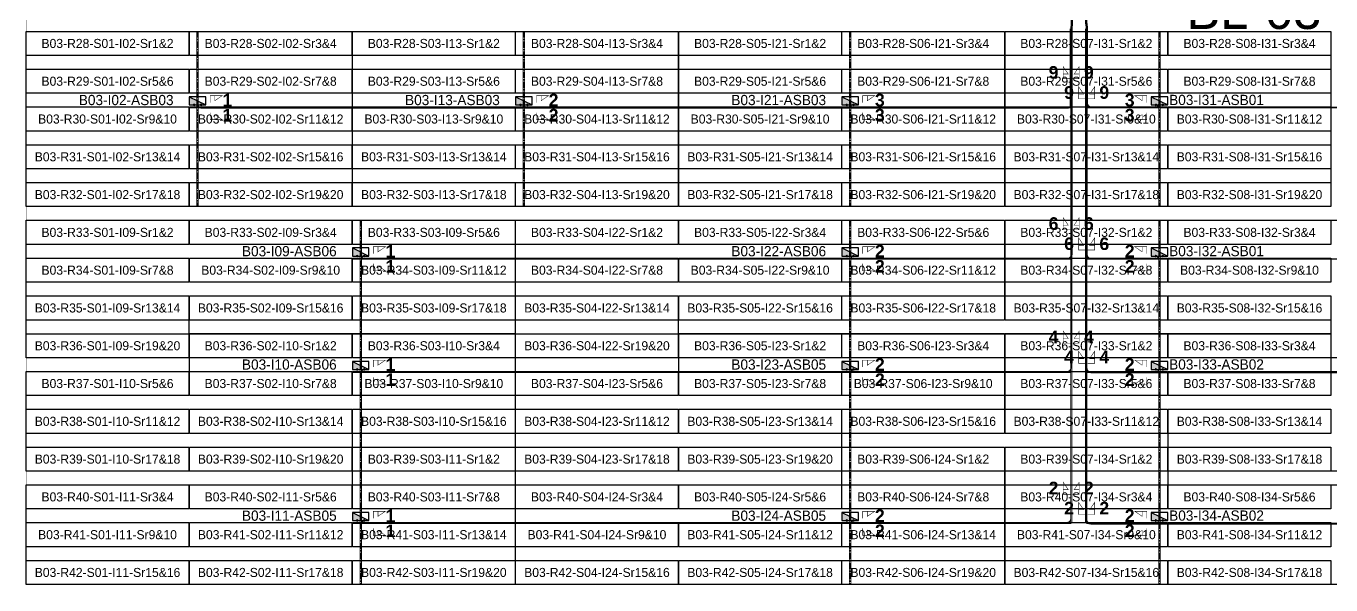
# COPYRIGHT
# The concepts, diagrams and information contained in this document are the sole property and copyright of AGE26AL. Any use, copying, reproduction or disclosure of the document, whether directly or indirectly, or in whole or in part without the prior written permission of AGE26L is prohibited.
# Model space of a CAD drawing. Header units: metres. Extents: x 530404 to 530792, y 2675352 to 2675672.
# Drawn here: x 530403.5 to 530662.6, y 2675351.7 to 2675462.6 of the extents above; entities that cross this region are included whole.
import ezdxf
from ezdxf.enums import TextEntityAlignment as Align

# ---------------------------------------------------------------- set-up
doc = ezdxf.new("R2010")
doc.units = ezdxf.units.M
doc.linetypes.add('CENTER', pattern=[2, 1.25, -0.25, 0.25, -0.25])
doc.layers.add('Boundary-12.5 MW Block', color=6, linetype='Continuous', lineweight=9)
doc.layers.add('PILE', color=1, linetype='Continuous', lineweight=15)
for name, color, linetype in [('DC Trench BL-03', 40, 'Continuous'), ('E-Inverter Grouping', 2, 'Continuous'), ('Inverter Block-03', 7, 'Continuous'), ('LT Cable(AG) INV to LT Panel BL-03', 2, 'Continuous'), ('Messenger Wire Block-03 (Master Path)', 30, 'Continuous'), ('Messenger Wire Block-03 (MW Path)', 191, 'Continuous'), ('Messenger Wire Exc Link', 7, 'Continuous'), ('MMS Block Numbering', 7, 'Continuous'), ('MMS Table Block-03', 8, 'Continuous'), ('Plan Line - DC BL-03', 40, 'Continuous'), ('Section Marking BL-03', 2, 'Continuous')]:
    doc.layers.add(name, color=color, linetype=linetype)
doc.styles.add('Adani Regular', font='Adani Regular.ttf')
doc.styles.add('BoldTextStyle', font='arialbd.ttf')
doc.styles.get("Standard").update_dxf_attribs({"font": 'Adani Regular.ttf'})

# ---------------------------------------------------------------- blocks, each defined once
blk = doc.blocks.new('MMS Table (32.292 x 4.788)')
at = {"color": 0}
blk.add_lwpolyline([(0, -0.002), (0, 4.786), (32.292, 4.786), (32.292, -0.002)], close=True, dxfattribs=at)
at = {"color": 7}
blk.add_attdef('ID1', text='', height=1.8, dxfattribs=at).set_placement((16.146, 2.392), align=Align.MIDDLE_CENTER)
blk = doc.blocks.new('Inverter Block')
h = blk.add_hatch(color=0)
h.dxf.hatch_style = 1
h.paths.add_polyline_path([(-1.46, 2.27), (-1.46, 0.85), (1.46, 0.85)])
at = {"color": 0}
blk.add_lwpolyline([(1.46, 2.27), (-1.46, 2.27), (-1.46, 0.85), (1.46, 0.85)], close=True, dxfattribs=at)
blk.add_lwpolyline([(-1.46, 2.27), (1.46, 0.85)], dxfattribs=at)
at = {"layer": 'PILE'}
for centre in [(-0.61, 0.85), (0.61, 0.85)]:
    blk.add_circle(centre, 0.156, dxfattribs=at)
at = {"color": 7}
blk.add_attdef('ID', (-1.46, 3.01), '', height=1.8, dxfattribs=at)

msp = doc.modelspace()

# ---------------------------------------------------------------- linework, layer by layer
at = {"layer": 'Boundary-12.5 MW Block', "const_width": 0.05}
msp.add_lwpolyline([(530403.53, 2675671.58), (530792.14, 2675671.58), (530792.14, 2675351.79), (530403.53, 2675351.79)], close=True, dxfattribs=at)
at = {"layer": 'DC Trench BL-03', "color": 40, "const_width": 0.15}
for points in [[(530437.71, 2675461.58), (530437.41, 2675461.58), (530437.41, 2675426.79), (530437.71, 2675426.79)], [(530502.49, 2675461.58), (530502.19, 2675461.58), (530502.19, 2675426.79), (530502.49, 2675426.79)], [(530567.28, 2675461.58), (530566.98, 2675461.58), (530566.98, 2675426.79), (530567.28, 2675426.79)], [(530628.69, 2675461.58), (530628.39, 2675461.58), (530628.39, 2675426.79), (530628.69, 2675426.79)], [(530470.1, 2675424.08), (530469.8, 2675424.08), (530469.8, 2675351.79), (530470.1, 2675351.79)], [(530567.28, 2675424.08), (530566.98, 2675424.08), (530566.98, 2675351.79), (530567.28, 2675351.79)], [(530628.69, 2675424.08), (530628.39, 2675424.08), (530628.39, 2675351.79), (530628.69, 2675351.79)]]:
    msp.add_lwpolyline(points, close=True, dxfattribs=at)
at = {"layer": 'E-Inverter Grouping', "color": 3}
for points in [[(530468.22, 2675426.79), (530403.53, 2675426.79), (530403.53, 2675461.58), (530468.22, 2675461.58)], [(530533, 2675426.79), (530468.32, 2675426.79), (530468.32, 2675461.58), (530533, 2675461.58)], [(530597.78, 2675426.79), (530533.1, 2675426.79), (530533.1, 2675461.58), (530597.78, 2675461.58)], [(530662.57, 2675426.79), (530597.88, 2675426.79), (530597.88, 2675461.58), (530662.57, 2675461.58)], [(530500.61, 2675404.29), (530435.82, 2675404.29), (530435.82, 2675396.79), (530403.53, 2675396.79), (530403.53, 2675424.08), (530500.61, 2675424.08)], [(530597.78, 2675404.29), (530533, 2675404.29), (530533, 2675396.79), (530500.71, 2675396.79), (530500.71, 2675424.08), (530597.78, 2675424.08)], [(530694.96, 2675396.79), (530662.67, 2675396.79), (530662.67, 2675404.29), (530597.88, 2675404.29), (530597.88, 2675424.08), (530694.96, 2675424.08)], [(530500.61, 2675381.79), (530468.22, 2675381.79), (530468.22, 2675374.29), (530403.53, 2675374.29), (530403.53, 2675394.08), (530435.92, 2675394.08), (530435.92, 2675401.58), (530500.61, 2675401.58)], [(530597.78, 2675381.79), (530565.39, 2675381.79), (530565.39, 2675374.29), (530500.71, 2675374.29), (530500.71, 2675394.08), (530533.1, 2675394.08), (530533.1, 2675401.58), (530597.78, 2675401.58)], [(530662.57, 2675394.08), (530694.96, 2675394.08), (530694.96, 2675374.29), (530630.28, 2675374.29), (530630.28, 2675381.79), (530597.88, 2675381.79), (530597.88, 2675401.58), (530662.57, 2675401.58)], [(530500.61, 2675351.79), (530403.53, 2675351.79), (530403.53, 2675371.58), (530468.32, 2675371.58), (530468.32, 2675379.08), (530500.61, 2675379.08)], [(530597.78, 2675351.79), (530500.71, 2675351.79), (530500.71, 2675371.58), (530565.49, 2675371.58), (530565.49, 2675379.08), (530597.78, 2675379.08)], [(530597.88, 2675379.08), (530630.18, 2675379.08), (530630.18, 2675371.58), (530694.96, 2675371.58), (530694.96, 2675351.79), (530597.88, 2675351.79)]]:
    msp.add_lwpolyline(points, close=True, dxfattribs=at)
at = {"layer": 'LT Cable(AG) INV to LT Panel BL-03', "color": 5}
for points in [[(530620.93, 2675492.21), (530620.44, 2675492.21, -0.145347), (530619.95, 2675492.36), (530618.12, 2675493.55, 0.042157), (530617.97, 2675493.56), (530612.14, 2675493.56, 0.414214), (530611.24, 2675492.66), (530611.24, 2675463.16, -0.026917), (530611.24, 2675463.06), (530611.14, 2675462.17, 0.026917), (530611.14, 2675462.08), (530611.14, 2675447.22, -0.414214), (530610.24, 2675446.32), (530438.46, 2675446.32, -0.414214), (530437.56, 2675447.22), (530437.56, 2675447.69)], [(530620.93, 2675492.24), (530620.44, 2675492.24, -0.145252), (530619.95, 2675492.39), (530618.12, 2675493.57, 0.042157), (530617.97, 2675493.59), (530612.12, 2675493.59, 0.414214), (530611.22, 2675492.69), (530611.22, 2675463.16, -0.026917), (530611.21, 2675463.07), (530611.12, 2675462.17, 0.026917), (530611.11, 2675462.08), (530611.11, 2675447.25, -0.414214), (530610.21, 2675446.35), (530503.25, 2675446.35, -0.414214), (530502.35, 2675447.25), (530502.35, 2675447.69)], [(530620.93, 2675492.26), (530620.44, 2675492.26, -0.145158), (530619.95, 2675492.41), (530618.12, 2675493.6, 0.042157), (530617.97, 2675493.61), (530612.09, 2675493.61, 0.414214), (530611.19, 2675492.71), (530611.19, 2675463.16, -0.026917), (530611.19, 2675463.07), (530611.09, 2675462.18, 0.026917), (530611.09, 2675462.08), (530611.09, 2675447.27, -0.414214), (530610.19, 2675446.37), (530568.03, 2675446.37, -0.414214), (530567.13, 2675447.27), (530567.13, 2675447.69)], [(530620.93, 2675492.19), (530619.19, 2675492.19, 0.078431), (530618.92, 2675492.15), (530618.18, 2675491.91, -0.078431), (530617.9, 2675491.86), (530614.79, 2675491.86, 0.414214), (530613.89, 2675490.96), (530613.89, 2675463.16, 0.027742), (530613.9, 2675463.06), (530614, 2675462.18, -0.027742), (530614, 2675462.08), (530614, 2675364.75, 0.414214), (530614.9, 2675363.85), (530724.81, 2675363.85, 0.414214), (530725.71, 2675364.75), (530725.71, 2675365.19)], [(530622.92, 2675492.16), (530619.2, 2675492.16, 0.078431), (530618.92, 2675492.12), (530618.18, 2675491.88, -0.078431), (530617.9, 2675491.84), (530614.82, 2675491.84, 0.414214), (530613.92, 2675490.94), (530613.92, 2675463.16, 0.027742), (530613.92, 2675463.07), (530614.02, 2675462.18, -0.027742), (530614.03, 2675462.08), (530614.03, 2675364.77, 0.414214), (530614.93, 2675363.87), (530627.64, 2675363.87, 0.414214), (530628.54, 2675364.77), (530628.54, 2675365.19)], [(530622.92, 2675492.14), (530619.2, 2675492.14, 0.078431), (530618.92, 2675492.1), (530618.18, 2675491.86, -0.078431), (530617.91, 2675491.81), (530614.84, 2675491.81, 0.414214), (530613.94, 2675490.91), (530613.94, 2675463.17, 0.027742), (530613.95, 2675463.07), (530614.05, 2675462.18, -0.027742), (530614.05, 2675462.08), (530614.05, 2675394.8, 0.414214), (530614.95, 2675393.9), (530724.81, 2675393.9, 0.414214), (530725.71, 2675394.8), (530725.71, 2675395.19)], [(530622.92, 2675492.11), (530619.2, 2675492.11, 0.078431), (530618.93, 2675492.07), (530618.19, 2675491.83, -0.078431), (530617.91, 2675491.79), (530614.87, 2675491.79, 0.414214), (530613.97, 2675490.89), (530613.97, 2675463.17, 0.027742), (530613.97, 2675463.07), (530614.07, 2675462.18, -0.027742), (530614.08, 2675462.08), (530614.08, 2675394.82, 0.414214), (530614.98, 2675393.92), (530627.64, 2675393.92, 0.414214), (530628.54, 2675394.82), (530628.54, 2675395.19)], [(530622.92, 2675492.09), (530619.21, 2675492.09, 0.078431), (530618.93, 2675492.05), (530618.19, 2675491.81, -0.078431), (530617.91, 2675491.76), (530614.89, 2675491.76, 0.414214), (530613.99, 2675490.86), (530613.99, 2675463.17, 0.027742), (530614, 2675463.07), (530614.1, 2675462.18, -0.027742), (530614.1, 2675462.08), (530614.1, 2675417.35, 0.414214), (530615, 2675416.45), (530724.81, 2675416.45, 0.414214), (530725.71, 2675417.35), (530725.71, 2675417.69)], [(530625.08, 2675492.06), (530619.21, 2675492.06, 0.078431), (530618.94, 2675492.02), (530618.2, 2675491.78, -0.078431), (530617.92, 2675491.74), (530614.92, 2675491.74, 0.414214), (530614.02, 2675490.84), (530614.02, 2675463.17, 0.027742), (530614.02, 2675463.07), (530614.12, 2675462.18, -0.027742), (530614.13, 2675462.08), (530614.13, 2675417.37, 0.414214), (530615.03, 2675416.47), (530627.64, 2675416.47, 0.414214), (530628.54, 2675417.37), (530628.54, 2675417.69)], [(530625.08, 2675492.04), (530619.22, 2675492.04, 0.078431), (530618.94, 2675492), (530618.2, 2675491.76, -0.078431), (530617.92, 2675491.71), (530614.94, 2675491.71, 0.414214), (530614.04, 2675490.81), (530614.04, 2675463.17, 0.027742), (530614.05, 2675463.07), (530614.15, 2675462.18, -0.027742), (530614.15, 2675462.08), (530614.15, 2675447.4, 0.414214), (530615.05, 2675446.5), (530757.2, 2675446.5, 0.414214), (530758.1, 2675447.4), (530758.1, 2675447.69)], [(530625.08, 2675492.01), (530619.22, 2675492.01, 0.078431), (530618.94, 2675491.97), (530618.2, 2675491.73, -0.078431), (530617.93, 2675491.69), (530614.97, 2675491.69, 0.414214), (530614.07, 2675490.79), (530614.07, 2675463.17, 0.027742), (530614.07, 2675463.07), (530614.17, 2675462.19, -0.027742), (530614.18, 2675462.09), (530614.18, 2675447.42, 0.414214), (530615.08, 2675446.52), (530692.42, 2675446.52, 0.414214), (530693.32, 2675447.42), (530693.32, 2675447.69)], [(530625.08, 2675491.99), (530619.22, 2675491.99, 0.078431), (530618.95, 2675491.95), (530618.21, 2675491.71, -0.078431), (530617.93, 2675491.66), (530614.99, 2675491.66, 0.414214), (530614.09, 2675490.76), (530614.09, 2675463.17, 0.027742), (530614.1, 2675463.07), (530614.2, 2675462.19, -0.027742), (530614.2, 2675462.09), (530614.2, 2675447.45, 0.414214), (530615.1, 2675446.55), (530627.64, 2675446.55, 0.414214), (530628.54, 2675447.45), (530628.54, 2675447.69)]]:
    msp.add_lwpolyline(points, format="xyb", dxfattribs=at)
at = {"layer": 'LT Cable(AG) INV to LT Panel BL-03'}
for points in [[(530624.02, 2675492.7), (530620.51, 2675492.7, -0.110639), (530620.13, 2675492.78), (530618.13, 2675493.72, 0.042157), (530617.98, 2675493.74), (530611.97, 2675493.74, 0.414214), (530611.07, 2675492.84), (530611.07, 2675463.17, -0.026917), (530611.06, 2675463.07), (530610.97, 2675462.18, 0.026917), (530610.96, 2675462.09), (530610.96, 2675364.9, -0.414214), (530610.06, 2675364), (530470.85, 2675364, -0.414214), (530469.95, 2675364.9), (530469.95, 2675365.19)], [(530621.95, 2675492.65), (530620.5, 2675492.65, -0.110775), (530620.12, 2675492.74), (530618.13, 2675493.67, 0.042157), (530617.98, 2675493.69), (530612.02, 2675493.69, 0.414214), (530611.12, 2675492.79), (530611.12, 2675463.17, -0.026917), (530611.11, 2675463.07), (530611.02, 2675462.18, 0.026917), (530611.01, 2675462.08), (530611.01, 2675394.85, -0.414214), (530610.11, 2675393.95), (530470.85, 2675393.95, -0.414214), (530469.95, 2675394.85), (530469.95, 2675395.19)], [(530621.95, 2675492.6), (530620.5, 2675492.6, -0.110912), (530620.11, 2675492.69), (530618.13, 2675493.62, 0.042157), (530617.98, 2675493.64), (530612.07, 2675493.64, 0.414214), (530611.17, 2675492.74), (530611.17, 2675463.16, -0.026917), (530611.16, 2675463.07), (530611.07, 2675462.18, 0.026917), (530611.06, 2675462.08), (530611.06, 2675417.3, -0.414214), (530610.16, 2675416.4), (530470.85, 2675416.4, -0.414214), (530469.95, 2675417.3), (530469.95, 2675417.69)], [(530624.02, 2675492.72), (530620.51, 2675492.72, -0.110571), (530620.13, 2675492.81), (530618.14, 2675493.75, 0.042157), (530617.99, 2675493.76), (530611.94, 2675493.76, 0.414214), (530611.04, 2675492.86), (530611.04, 2675463.17, -0.026917), (530611.04, 2675463.07), (530610.94, 2675462.18, 0.026917), (530610.94, 2675462.09), (530610.94, 2675364.92, -0.414214), (530610.04, 2675364.02), (530568.03, 2675364.02, -0.414214), (530567.13, 2675364.92), (530567.13, 2675365.19)], [(530624.02, 2675492.67), (530620.51, 2675492.67, -0.110707), (530620.12, 2675492.76), (530618.13, 2675493.7, 0.042157), (530617.98, 2675493.71), (530611.99, 2675493.71, 0.414214), (530611.09, 2675492.81), (530611.09, 2675463.17, -0.026917), (530611.09, 2675463.07), (530610.99, 2675462.18, 0.026917), (530610.99, 2675462.08), (530610.99, 2675394.87, -0.414214), (530610.09, 2675393.97), (530568.03, 2675393.97, -0.414214), (530567.13, 2675394.87), (530567.13, 2675395.19)], [(530621.95, 2675492.62), (530620.5, 2675492.62, -0.110843), (530620.12, 2675492.71), (530618.13, 2675493.65, 0.042157), (530617.98, 2675493.66), (530612.04, 2675493.66, 0.414214), (530611.14, 2675492.76), (530611.14, 2675463.17, -0.026917), (530611.14, 2675463.07), (530611.04, 2675462.18, 0.026917), (530611.04, 2675462.08), (530611.04, 2675417.32, -0.414214), (530610.14, 2675416.42), (530568.03, 2675416.42, -0.414214), (530567.13, 2675417.32), (530567.13, 2675417.69)]]:
    msp.add_lwpolyline(points, format="xyb", dxfattribs=at)
at = {"layer": 'Messenger Wire Block-03 (Master Path)'}
for points in [[(530611.02, 2675363.94), (530611.02, 2675462.13)], [(530614.09, 2675363.94), (530614.09, 2675462.13)], [(530435.92, 2675446.44), (530611.02, 2675446.44)], [(530614.09, 2675446.44), (530759.74, 2675446.44)], [(530468.32, 2675416.44), (530611.02, 2675416.44)], [(530614.09, 2675416.44), (530727.35, 2675416.44)], [(530468.32, 2675393.94), (530611.02, 2675393.94)], [(530614.09, 2675393.94), (530727.35, 2675393.94)], [(530468.32, 2675363.94), (530611.02, 2675363.94)], [(530614.09, 2675363.94), (530727.35, 2675363.94)]]:
    msp.add_lwpolyline(points, dxfattribs=at)
at = {"layer": 'Messenger Wire Block-03 (MW Path)', "const_width": 0.1}
for points in [[(530610.77, 2675446.44), (530610.77, 2675462.13)], [(530611.27, 2675363.94), (530611.27, 2675462.13)], [(530613.84, 2675363.94), (530613.84, 2675462.13)], [(530614.34, 2675446.44), (530614.34, 2675462.13)], [(530435.92, 2675446.44), (530611.02, 2675446.44)], [(530614.09, 2675446.44), (530759.74, 2675446.44)], [(530468.32, 2675416.44), (530611.02, 2675416.44)], [(530614.09, 2675416.44), (530727.35, 2675416.44)], [(530468.32, 2675393.94), (530611.02, 2675393.94)], [(530614.09, 2675393.94), (530727.35, 2675393.94)], [(530468.32, 2675363.94), (530611.02, 2675363.94)], [(530614.09, 2675363.94), (530727.35, 2675363.94)]]:
    msp.add_lwpolyline(points, dxfattribs=at)
at = {"layer": 'Messenger Wire Exc Link'}
for points in [[(530611.13, 2675463.12), (530611.02, 2675462.13)], [(530613.98, 2675463.12), (530614.09, 2675462.13)]]:
    msp.add_lwpolyline(points, dxfattribs=at)
at = {"layer": 'Plan Line - DC BL-03', "color": 6, "linetype": 'CENTER'}
for points in [[(530437.56, 2675461.58), (530437.56, 2675426.79)], [(530502.35, 2675461.58), (530502.35, 2675426.79)], [(530567.13, 2675461.58), (530567.13, 2675426.79)], [(530628.54, 2675461.58), (530628.54, 2675426.79)], [(530469.95, 2675424.08), (530469.95, 2675351.79)], [(530567.13, 2675424.08), (530567.13, 2675351.79)], [(530628.54, 2675424.08), (530628.54, 2675351.79)]]:
    msp.add_lwpolyline(points, dxfattribs=at)
at = {"layer": 'Section Marking BL-03', "color": 94, "lineweight": 35, "true_color": 0x00a500, "const_width": 0.1}
for points in [[(530610.82, 2675452.19), (530609.43, 2675452.19), (530609.43, 2675454.59), (530610.44, 2675453.11), (530609.43, 2675453.11)], [(530611.22, 2675452.19), (530612.61, 2675452.19), (530612.61, 2675454.59), (530611.6, 2675453.11), (530612.61, 2675453.11)], [(530613.89, 2675448.19), (530612.5, 2675448.19), (530612.5, 2675450.59), (530613.51, 2675449.11), (530612.5, 2675449.11)], [(530614.29, 2675448.19), (530615.68, 2675448.19), (530615.68, 2675450.59), (530614.67, 2675449.11), (530615.68, 2675449.11)], [(530440.06, 2675447.44), (530440.06, 2675448.83), (530442.46, 2675448.83), (530440.98, 2675447.82), (530440.98, 2675448.83)], [(530504.85, 2675447.44), (530504.85, 2675448.83), (530507.25, 2675448.83), (530505.77, 2675447.82), (530505.77, 2675448.83)], [(530569.63, 2675447.44), (530569.63, 2675448.83), (530572.03, 2675448.83), (530570.55, 2675447.82), (530570.55, 2675448.83)], [(530626.04, 2675447.44), (530626.04, 2675448.83), (530623.64, 2675448.83), (530625.12, 2675447.82), (530625.12, 2675448.83)], [(530440.06, 2675445.44), (530440.06, 2675444.05), (530442.46, 2675444.05), (530440.98, 2675445.06), (530440.98, 2675444.05)], [(530504.85, 2675445.44), (530504.85, 2675444.05), (530507.25, 2675444.05), (530505.77, 2675445.06), (530505.77, 2675444.05)], [(530569.63, 2675445.44), (530569.63, 2675444.05), (530572.03, 2675444.05), (530570.55, 2675445.06), (530570.55, 2675444.05)], [(530626.04, 2675445.44), (530626.04, 2675444.05), (530623.64, 2675444.05), (530625.12, 2675445.06), (530625.12, 2675444.05)], [(530610.82, 2675422.19), (530609.43, 2675422.19), (530609.43, 2675424.59), (530610.44, 2675423.11), (530609.43, 2675423.11)], [(530611.22, 2675422.19), (530612.61, 2675422.19), (530612.61, 2675424.59), (530611.6, 2675423.11), (530612.61, 2675423.11)], [(530613.89, 2675418.19), (530612.5, 2675418.19), (530612.5, 2675420.59), (530613.51, 2675419.11), (530612.5, 2675419.11)], [(530614.29, 2675418.19), (530615.68, 2675418.19), (530615.68, 2675420.59), (530614.67, 2675419.11), (530615.68, 2675419.11)], [(530472.45, 2675417.44), (530472.45, 2675418.83), (530474.85, 2675418.83), (530473.37, 2675417.82), (530473.37, 2675418.83)], [(530569.63, 2675417.44), (530569.63, 2675418.83), (530572.03, 2675418.83), (530570.55, 2675417.82), (530570.55, 2675418.83)], [(530626.04, 2675417.44), (530626.04, 2675418.83), (530623.64, 2675418.83), (530625.12, 2675417.82), (530625.12, 2675418.83)], [(530472.45, 2675415.44), (530472.45, 2675414.05), (530474.85, 2675414.05), (530473.37, 2675415.06), (530473.37, 2675414.05)], [(530569.63, 2675415.44), (530569.63, 2675414.05), (530572.03, 2675414.05), (530570.55, 2675415.06), (530570.55, 2675414.05)], [(530626.04, 2675415.44), (530626.04, 2675414.05), (530623.64, 2675414.05), (530625.12, 2675415.06), (530625.12, 2675414.05)], [(530610.82, 2675399.69), (530609.43, 2675399.69), (530609.43, 2675402.09), (530610.44, 2675400.61), (530609.43, 2675400.61)], [(530611.22, 2675399.69), (530612.61, 2675399.69), (530612.61, 2675402.09), (530611.6, 2675400.61), (530612.61, 2675400.61)], [(530613.89, 2675395.69), (530612.5, 2675395.69), (530612.5, 2675398.09), (530613.51, 2675396.61), (530612.5, 2675396.61)], [(530614.29, 2675395.69), (530615.68, 2675395.69), (530615.68, 2675398.09), (530614.67, 2675396.61), (530615.68, 2675396.61)], [(530472.45, 2675394.94), (530472.45, 2675396.33), (530474.85, 2675396.33), (530473.37, 2675395.32), (530473.37, 2675396.33)], [(530569.63, 2675394.94), (530569.63, 2675396.33), (530572.03, 2675396.33), (530570.55, 2675395.32), (530570.55, 2675396.33)], [(530626.04, 2675394.94), (530626.04, 2675396.33), (530623.64, 2675396.33), (530625.12, 2675395.32), (530625.12, 2675396.33)], [(530472.45, 2675392.94), (530472.45, 2675391.55), (530474.85, 2675391.55), (530473.37, 2675392.56), (530473.37, 2675391.55)], [(530569.63, 2675392.94), (530569.63, 2675391.55), (530572.03, 2675391.55), (530570.55, 2675392.56), (530570.55, 2675391.55)], [(530626.04, 2675392.94), (530626.04, 2675391.55), (530623.64, 2675391.55), (530625.12, 2675392.56), (530625.12, 2675391.55)], [(530610.82, 2675369.69), (530609.43, 2675369.69), (530609.43, 2675372.09), (530610.44, 2675370.61), (530609.43, 2675370.61)], [(530611.22, 2675369.69), (530612.61, 2675369.69), (530612.61, 2675372.09), (530611.6, 2675370.61), (530612.61, 2675370.61)], [(530613.89, 2675365.69), (530612.5, 2675365.69), (530612.5, 2675368.09), (530613.51, 2675366.61), (530612.5, 2675366.61)], [(530614.29, 2675365.69), (530615.68, 2675365.69), (530615.68, 2675368.09), (530614.67, 2675366.61), (530615.68, 2675366.61)], [(530472.45, 2675364.94), (530472.45, 2675366.33), (530474.85, 2675366.33), (530473.37, 2675365.32), (530473.37, 2675366.33)], [(530569.63, 2675364.94), (530569.63, 2675366.33), (530572.03, 2675366.33), (530570.55, 2675365.32), (530570.55, 2675366.33)], [(530626.04, 2675364.94), (530626.04, 2675366.33), (530623.64, 2675366.33), (530625.12, 2675365.32), (530625.12, 2675366.33)], [(530472.45, 2675362.94), (530472.45, 2675361.55), (530474.85, 2675361.55), (530473.37, 2675362.56), (530473.37, 2675361.55)], [(530569.63, 2675362.94), (530569.63, 2675361.55), (530572.03, 2675361.55), (530570.55, 2675362.56), (530570.55, 2675361.55)], [(530626.04, 2675362.94), (530626.04, 2675361.55), (530623.64, 2675361.55), (530625.12, 2675362.56), (530625.12, 2675361.55)]]:
    msp.add_lwpolyline(points, dxfattribs=at)

# ---------------------------------------------------------------- block references
at = {"layer": 'Inverter Block-03'}
ref = msp.add_blockref('Inverter Block', (530437.56, 2675446.03), dxfattribs=dict(at, xscale=1.124999999976148, yscale=1.124999999976148, zscale=1.124999999976148))
ref.add_attrib('ID', 'B03-I02-ASB03', (530413.97, 2675446.94), dxfattribs={"layer": '0', "color": 7, "height": 2.025})
ref = msp.add_blockref('Inverter Block', (530502.35, 2675446.03), dxfattribs=dict(at, xscale=1.124999999976148, yscale=1.124999999976148, zscale=1.124999999976148))
ref.add_attrib('ID', 'B03-I13-ASB03', (530478.75, 2675446.94), dxfattribs={"layer": '0', "color": 7, "height": 2.025})
ref = msp.add_blockref('Inverter Block', (530567.13, 2675446.03), dxfattribs=dict(at, xscale=1.124999999976148, yscale=1.124999999976148, zscale=1.124999999976148))
ref.add_attrib('ID', 'B03-I21-ASB03', (530543.54, 2675446.94), dxfattribs={"layer": '0', "color": 7, "height": 2.025})
ref = msp.add_blockref('Inverter Block', (530628.54, 2675446.03), dxfattribs=dict(at, xscale=1.124999999976148, yscale=1.124999999976148, zscale=1.124999999976148))
ref.add_attrib('ID', 'B03-I31-ASB01', (530630.47, 2675446.96), dxfattribs={"layer": '0', "color": 7, "height": 2.025})
ref = msp.add_blockref('Inverter Block', (530469.95, 2675416.03), dxfattribs=dict(at, xscale=1.124999999976148, yscale=1.124999999976148, zscale=1.124999999976148))
ref.add_attrib('ID', 'B03-I09-ASB06', (530446.36, 2675416.94), dxfattribs={"layer": '0', "color": 7, "height": 2.025})
ref = msp.add_blockref('Inverter Block', (530567.13, 2675416.03), dxfattribs=dict(at, xscale=1.124999999976148, yscale=1.124999999976148, zscale=1.124999999976148))
ref.add_attrib('ID', 'B03-I22-ASB06', (530543.54, 2675416.94), dxfattribs={"layer": '0', "color": 7, "height": 2.025})
ref = msp.add_blockref('Inverter Block', (530628.54, 2675416.03), dxfattribs=dict(at, xscale=1.124999999976148, yscale=1.124999999976148, zscale=1.124999999976148))
ref.add_attrib('ID', 'B03-I32-ASB01', (530630.47, 2675416.96), dxfattribs={"layer": '0', "color": 7, "height": 2.025})
ref = msp.add_blockref('Inverter Block', (530469.95, 2675393.53), dxfattribs=dict(at, xscale=1.124999999976148, yscale=1.124999999976148, zscale=1.124999999976148))
ref.add_attrib('ID', 'B03-I10-ASB06', (530446.36, 2675394.44), dxfattribs={"layer": '0', "color": 7, "height": 2.025})
ref = msp.add_blockref('Inverter Block', (530567.13, 2675393.53), dxfattribs=dict(at, xscale=1.124999999976148, yscale=1.124999999976148, zscale=1.124999999976148))
ref.add_attrib('ID', 'B03-I23-ASB05', (530543.54, 2675394.44), dxfattribs={"layer": '0', "color": 7, "height": 2.025})
ref = msp.add_blockref('Inverter Block', (530628.54, 2675393.53), dxfattribs=dict(at, xscale=1.124999999976148, yscale=1.124999999976148, zscale=1.124999999976148))
ref.add_attrib('ID', 'B03-I33-ASB02', (530630.47, 2675394.46), dxfattribs={"layer": '0', "color": 7, "height": 2.025})
ref = msp.add_blockref('Inverter Block', (530469.95, 2675363.53), dxfattribs=dict(at, xscale=1.124999999976148, yscale=1.124999999976148, zscale=1.124999999976148))
ref.add_attrib('ID', 'B03-I11-ASB05', (530446.36, 2675364.44), dxfattribs={"layer": '0', "color": 7, "height": 2.025})
ref = msp.add_blockref('Inverter Block', (530567.13, 2675363.53), dxfattribs=dict(at, xscale=1.124999999976148, yscale=1.124999999976148, zscale=1.124999999976148))
ref.add_attrib('ID', 'B03-I24-ASB05', (530543.54, 2675364.44), dxfattribs={"layer": '0', "color": 7, "height": 2.025})
ref = msp.add_blockref('Inverter Block', (530628.54, 2675363.53), dxfattribs=dict(at, xscale=1.124999999976148, yscale=1.124999999976148, zscale=1.124999999976148))
ref.add_attrib('ID', 'B03-I34-ASB02', (530630.47, 2675364.46), dxfattribs={"layer": '0', "color": 7, "height": 2.025})
at = {"layer": 'MMS Table Block-03'}
for p, values in [((530403.53, 2675456.79), {'ID1': 'B03-R28-S01-I02-Sr1&2'}), ((530435.92, 2675456.79), {'ID1': 'B03-R28-S02-I02-Sr3&4'}), ((530468.32, 2675456.79), {'ID1': 'B03-R28-S03-I13-Sr1&2'}), ((530500.71, 2675456.79), {'ID1': 'B03-R28-S04-I13-Sr3&4'}), ((530533.1, 2675456.79), {'ID1': 'B03-R28-S05-I21-Sr1&2'}), ((530565.49, 2675456.79), {'ID1': 'B03-R28-S06-I21-Sr3&4'}), ((530597.88, 2675456.79), {'ID1': 'B03-R28-S07-I31-Sr1&2'}), ((530630.28, 2675456.79), {'ID1': 'B03-R28-S08-I31-Sr3&4'}), ((530403.53, 2675449.29), {'ID1': 'B03-R29-S01-I02-Sr5&6'}), ((530435.92, 2675449.29), {'ID1': 'B03-R29-S02-I02-Sr7&8'}), ((530468.32, 2675449.29), {'ID1': 'B03-R29-S03-I13-Sr5&6'}), ((530500.71, 2675449.29), {'ID1': 'B03-R29-S04-I13-Sr7&8'}), ((530533.1, 2675449.29), {'ID1': 'B03-R29-S05-I21-Sr5&6'}), ((530565.49, 2675449.29), {'ID1': 'B03-R29-S06-I21-Sr7&8'}), ((530597.88, 2675449.29), {'ID1': 'B03-R29-S07-I31-Sr5&6'}), ((530630.28, 2675449.29), {'ID1': 'B03-R29-S08-I31-Sr7&8'}), ((530403.53, 2675441.79), {'ID1': 'B03-R30-S01-I02-Sr9&10'}), ((530435.92, 2675441.79), {'ID1': 'B03-R30-S02-I02-Sr11&12'}), ((530468.32, 2675441.79), {'ID1': 'B03-R30-S03-I13-Sr9&10'}), ((530500.71, 2675441.79), {'ID1': 'B03-R30-S04-I13-Sr11&12'}), ((530533.1, 2675441.79), {'ID1': 'B03-R30-S05-I21-Sr9&10'}), ((530565.49, 2675441.79), {'ID1': 'B03-R30-S06-I21-Sr11&12'}), ((530597.88, 2675441.79), {'ID1': 'B03-R30-S07-I31-Sr9&10'}), ((530630.28, 2675441.79), {'ID1': 'B03-R30-S08-I31-Sr11&12'}), ((530403.53, 2675434.29), {'ID1': 'B03-R31-S01-I02-Sr13&14'}), ((530435.92, 2675434.29), {'ID1': 'B03-R31-S02-I02-Sr15&16'}), ((530468.32, 2675434.29), {'ID1': 'B03-R31-S03-I13-Sr13&14'}), ((530500.71, 2675434.29), {'ID1': 'B03-R31-S04-I13-Sr15&16'}), ((530533.1, 2675434.29), {'ID1': 'B03-R31-S05-I21-Sr13&14'}), ((530565.49, 2675434.29), {'ID1': 'B03-R31-S06-I21-Sr15&16'}), ((530597.88, 2675434.29), {'ID1': 'B03-R31-S07-I31-Sr13&14'}), ((530630.28, 2675434.29), {'ID1': 'B03-R31-S08-I31-Sr15&16'}), ((530403.53, 2675426.79), {'ID1': 'B03-R32-S01-I02-Sr17&18'}), ((530435.92, 2675426.79), {'ID1': 'B03-R32-S02-I02-Sr19&20'}), ((530468.32, 2675426.79), {'ID1': 'B03-R32-S03-I13-Sr17&18'}), ((530500.71, 2675426.79), {'ID1': 'B03-R32-S04-I13-Sr19&20'}), ((530533.1, 2675426.79), {'ID1': 'B03-R32-S05-I21-Sr17&18'}), ((530565.49, 2675426.79), {'ID1': 'B03-R32-S06-I21-Sr19&20'}), ((530597.88, 2675426.79), {'ID1': 'B03-R32-S07-I31-Sr17&18'}), ((530630.28, 2675426.79), {'ID1': 'B03-R32-S08-I31-Sr19&20'}), ((530403.53, 2675419.29), {'ID1': 'B03-R33-S01-I09-Sr1&2'}), ((530435.92, 2675419.29), {'ID1': 'B03-R33-S02-I09-Sr3&4'}), ((530468.32, 2675419.29), {'ID1': 'B03-R33-S03-I09-Sr5&6'}), ((530500.71, 2675419.29), {'ID1': 'B03-R33-S04-I22-Sr1&2'}), ((530533.1, 2675419.29), {'ID1': 'B03-R33-S05-I22-Sr3&4'}), ((530565.49, 2675419.29), {'ID1': 'B03-R33-S06-I22-Sr5&6'}), ((530597.88, 2675419.29), {'ID1': 'B03-R33-S07-I32-Sr1&2'}), ((530630.28, 2675419.29), {'ID1': 'B03-R33-S08-I32-Sr3&4'}), ((530403.53, 2675411.79), {'ID1': 'B03-R34-S01-I09-Sr7&8'}), ((530435.92, 2675411.79), {'ID1': 'B03-R34-S02-I09-Sr9&10'}), ((530468.32, 2675411.79), {'ID1': 'B03-R34-S03-I09-Sr11&12'}), ((530500.71, 2675411.79), {'ID1': 'B03-R34-S04-I22-Sr7&8'}), ((530533.1, 2675411.79), {'ID1': 'B03-R34-S05-I22-Sr9&10'}), ((530565.49, 2675411.79), {'ID1': 'B03-R34-S06-I22-Sr11&12'}), ((530597.88, 2675411.79), {'ID1': 'B03-R34-S07-I32-Sr7&8'}), ((530630.28, 2675411.79), {'ID1': 'B03-R34-S08-I32-Sr9&10'}), ((530403.53, 2675404.29), {'ID1': 'B03-R35-S01-I09-Sr13&14'}), ((530435.92, 2675404.29), {'ID1': 'B03-R35-S02-I09-Sr15&16'}), ((530468.32, 2675404.29), {'ID1': 'B03-R35-S03-I09-Sr17&18'}), ((530500.71, 2675404.29), {'ID1': 'B03-R35-S04-I22-Sr13&14'}), ((530533.1, 2675404.29), {'ID1': 'B03-R35-S05-I22-Sr15&16'}), ((530565.49, 2675404.29), {'ID1': 'B03-R35-S06-I22-Sr17&18'}), ((530597.88, 2675404.29), {'ID1': 'B03-R35-S07-I32-Sr13&14'}), ((530630.28, 2675404.29), {'ID1': 'B03-R35-S08-I32-Sr15&16'}), ((530403.53, 2675396.79), {'ID1': 'B03-R36-S01-I09-Sr19&20'}), ((530435.92, 2675396.79), {'ID1': 'B03-R36-S02-I10-Sr1&2'}), ((530468.32, 2675396.79), {'ID1': 'B03-R36-S03-I10-Sr3&4'}), ((530500.71, 2675396.79), {'ID1': 'B03-R36-S04-I22-Sr19&20'}), ((530533.1, 2675396.79), {'ID1': 'B03-R36-S05-I23-Sr1&2'}), ((530565.49, 2675396.79), {'ID1': 'B03-R36-S06-I23-Sr3&4'}), ((530597.88, 2675396.79), {'ID1': 'B03-R36-S07-I33-Sr1&2'}), ((530630.28, 2675396.79), {'ID1': 'B03-R36-S08-I33-Sr3&4'}), ((530403.53, 2675389.29), {'ID1': 'B03-R37-S01-I10-Sr5&6'}), ((530435.92, 2675389.29), {'ID1': 'B03-R37-S02-I10-Sr7&8'}), ((530468.32, 2675389.29), {'ID1': 'B03-R37-S03-I10-Sr9&10'}), ((530500.71, 2675389.29), {'ID1': 'B03-R37-S04-I23-Sr5&6'}), ((530533.1, 2675389.29), {'ID1': 'B03-R37-S05-I23-Sr7&8'}), ((530565.49, 2675389.29), {'ID1': 'B03-R37-S06-I23-Sr9&10'}), ((530597.88, 2675389.29), {'ID1': 'B03-R37-S07-I33-Sr5&6'}), ((530630.28, 2675389.29), {'ID1': 'B03-R37-S08-I33-Sr7&8'}), ((530403.53, 2675381.79), {'ID1': 'B03-R38-S01-I10-Sr11&12'}), ((530435.92, 2675381.79), {'ID1': 'B03-R38-S02-I10-Sr13&14'}), ((530468.32, 2675381.79), {'ID1': 'B03-R38-S03-I10-Sr15&16'}), ((530500.71, 2675381.79), {'ID1': 'B03-R38-S04-I23-Sr11&12'}), ((530533.1, 2675381.79), {'ID1': 'B03-R38-S05-I23-Sr13&14'}), ((530565.49, 2675381.79), {'ID1': 'B03-R38-S06-I23-Sr15&16'}), ((530597.88, 2675381.79), {'ID1': 'B03-R38-S07-I33-Sr11&12'}), ((530630.28, 2675381.79), {'ID1': 'B03-R38-S08-I33-Sr13&14'}), ((530403.53, 2675374.29), {'ID1': 'B03-R39-S01-I10-Sr17&18'}), ((530435.92, 2675374.29), {'ID1': 'B03-R39-S02-I10-Sr19&20'}), ((530468.32, 2675374.29), {'ID1': 'B03-R39-S03-I11-Sr1&2'}), ((530500.71, 2675374.29), {'ID1': 'B03-R39-S04-I23-Sr17&18'}), ((530533.1, 2675374.29), {'ID1': 'B03-R39-S05-I23-Sr19&20'}), ((530565.49, 2675374.29), {'ID1': 'B03-R39-S06-I24-Sr1&2'}), ((530597.88, 2675374.29), {'ID1': 'B03-R39-S07-I34-Sr1&2'}), ((530630.28, 2675374.29), {'ID1': 'B03-R39-S08-I33-Sr17&18'}), ((530403.53, 2675366.79), {'ID1': 'B03-R40-S01-I11-Sr3&4'}), ((530435.92, 2675366.79), {'ID1': 'B03-R40-S02-I11-Sr5&6'}), ((530468.32, 2675366.79), {'ID1': 'B03-R40-S03-I11-Sr7&8'}), ((530500.71, 2675366.79), {'ID1': 'B03-R40-S04-I24-Sr3&4'}), ((530533.1, 2675366.79), {'ID1': 'B03-R40-S05-I24-Sr5&6'}), ((530565.49, 2675366.79), {'ID1': 'B03-R40-S06-I24-Sr7&8'}), ((530597.88, 2675366.79), {'ID1': 'B03-R40-S07-I34-Sr3&4'}), ((530630.28, 2675366.79), {'ID1': 'B03-R40-S08-I34-Sr5&6'}), ((530403.53, 2675359.29), {'ID1': 'B03-R41-S01-I11-Sr9&10'}), ((530435.92, 2675359.29), {'ID1': 'B03-R41-S02-I11-Sr11&12'}), ((530468.32, 2675359.29), {'ID1': 'B03-R41-S03-I11-Sr13&14'}), ((530500.71, 2675359.29), {'ID1': 'B03-R41-S04-I24-Sr9&10'}), ((530533.1, 2675359.29), {'ID1': 'B03-R41-S05-I24-Sr11&12'}), ((530565.49, 2675359.29), {'ID1': 'B03-R41-S06-I24-Sr13&14'}), ((530597.88, 2675359.29), {'ID1': 'B03-R41-S07-I34-Sr9&10'}), ((530630.28, 2675359.29), {'ID1': 'B03-R41-S08-I34-Sr11&12'}), ((530403.53, 2675351.79), {'ID1': 'B03-R42-S01-I11-Sr15&16'}), ((530435.92, 2675351.79), {'ID1': 'B03-R42-S02-I11-Sr17&18'}), ((530468.32, 2675351.79), {'ID1': 'B03-R42-S03-I11-Sr19&20'}), ((530500.71, 2675351.79), {'ID1': 'B03-R42-S04-I24-Sr15&16'}), ((530533.1, 2675351.79), {'ID1': 'B03-R42-S05-I24-Sr17&18'}), ((530565.49, 2675351.79), {'ID1': 'B03-R42-S06-I24-Sr19&20'}), ((530597.88, 2675351.79), {'ID1': 'B03-R42-S07-I34-Sr15&16'}), ((530630.28, 2675351.79), {'ID1': 'B03-R42-S08-I34-Sr17&18'})]:
    msp.add_blockref('MMS Table (32.292 x 4.788)', p, dxfattribs=at).add_auto_attribs(values)

# ---------------------------------------------------------------- texts
at = {"layer": 'MMS Block Numbering', "insert": (530647.32, 2675472), "char_height": 7.5, "attachment_point": 5, "style": 'Adani Regular'}
msp.add_mtext_dynamic_manual_height_columns('A16d-\\PBL-03', width=41.5354, gutter_width=1, heights=[0], dxfattribs=at)
at = {"layer": 'Section Marking BL-03', "color": 94, "true_color": 0x00a500, "style": 'BoldTextStyle'}
for s, p in [('9', (530607.52, 2675453.44)), ('9', (530614.52, 2675453.44)), ('9', (530610.59, 2675449.44)), ('9', (530617.59, 2675449.44)), ('1', (530443.46, 2675447.94)), ('2', (530508.25, 2675447.94)), ('3', (530573.03, 2675447.94)), ('3', (530622.64, 2675447.94)), ('1', (530443.46, 2675444.94)), ('2', (530508.25, 2675444.94)), ('3', (530573.03, 2675444.94)), ('3', (530622.64, 2675444.94)), ('6', (530607.52, 2675423.44)), ('6', (530614.52, 2675423.44)), ('1', (530475.85, 2675417.94)), ('2', (530573.03, 2675417.94)), ('6', (530610.59, 2675419.44)), ('6', (530617.59, 2675419.44)), ('2', (530622.64, 2675417.94)), ('1', (530475.85, 2675414.94)), ('2', (530573.03, 2675414.94)), ('2', (530622.64, 2675414.94)), ('4', (530607.52, 2675400.94)), ('4', (530614.52, 2675400.94)), ('1', (530475.85, 2675395.44)), ('2', (530573.03, 2675395.44)), ('4', (530610.59, 2675396.94)), ('4', (530617.59, 2675396.94)), ('2', (530622.64, 2675395.44)), ('1', (530475.85, 2675392.44)), ('2', (530573.03, 2675392.44)), ('2', (530622.64, 2675392.44)), ('2', (530607.52, 2675370.94)), ('2', (530614.52, 2675370.94)), ('2', (530610.59, 2675366.94)), ('2', (530617.59, 2675366.94)), ('1', (530475.85, 2675365.44)), ('2', (530573.03, 2675365.44)), ('2', (530622.64, 2675365.44)), ('1', (530475.85, 2675362.44)), ('2', (530573.03, 2675362.44)), ('2', (530622.64, 2675362.44))]:
    msp.add_text(s, height=2.5, dxfattribs=at).set_placement(p, align=Align.MIDDLE_CENTER)

doc.saveas('drawing.dxf')
